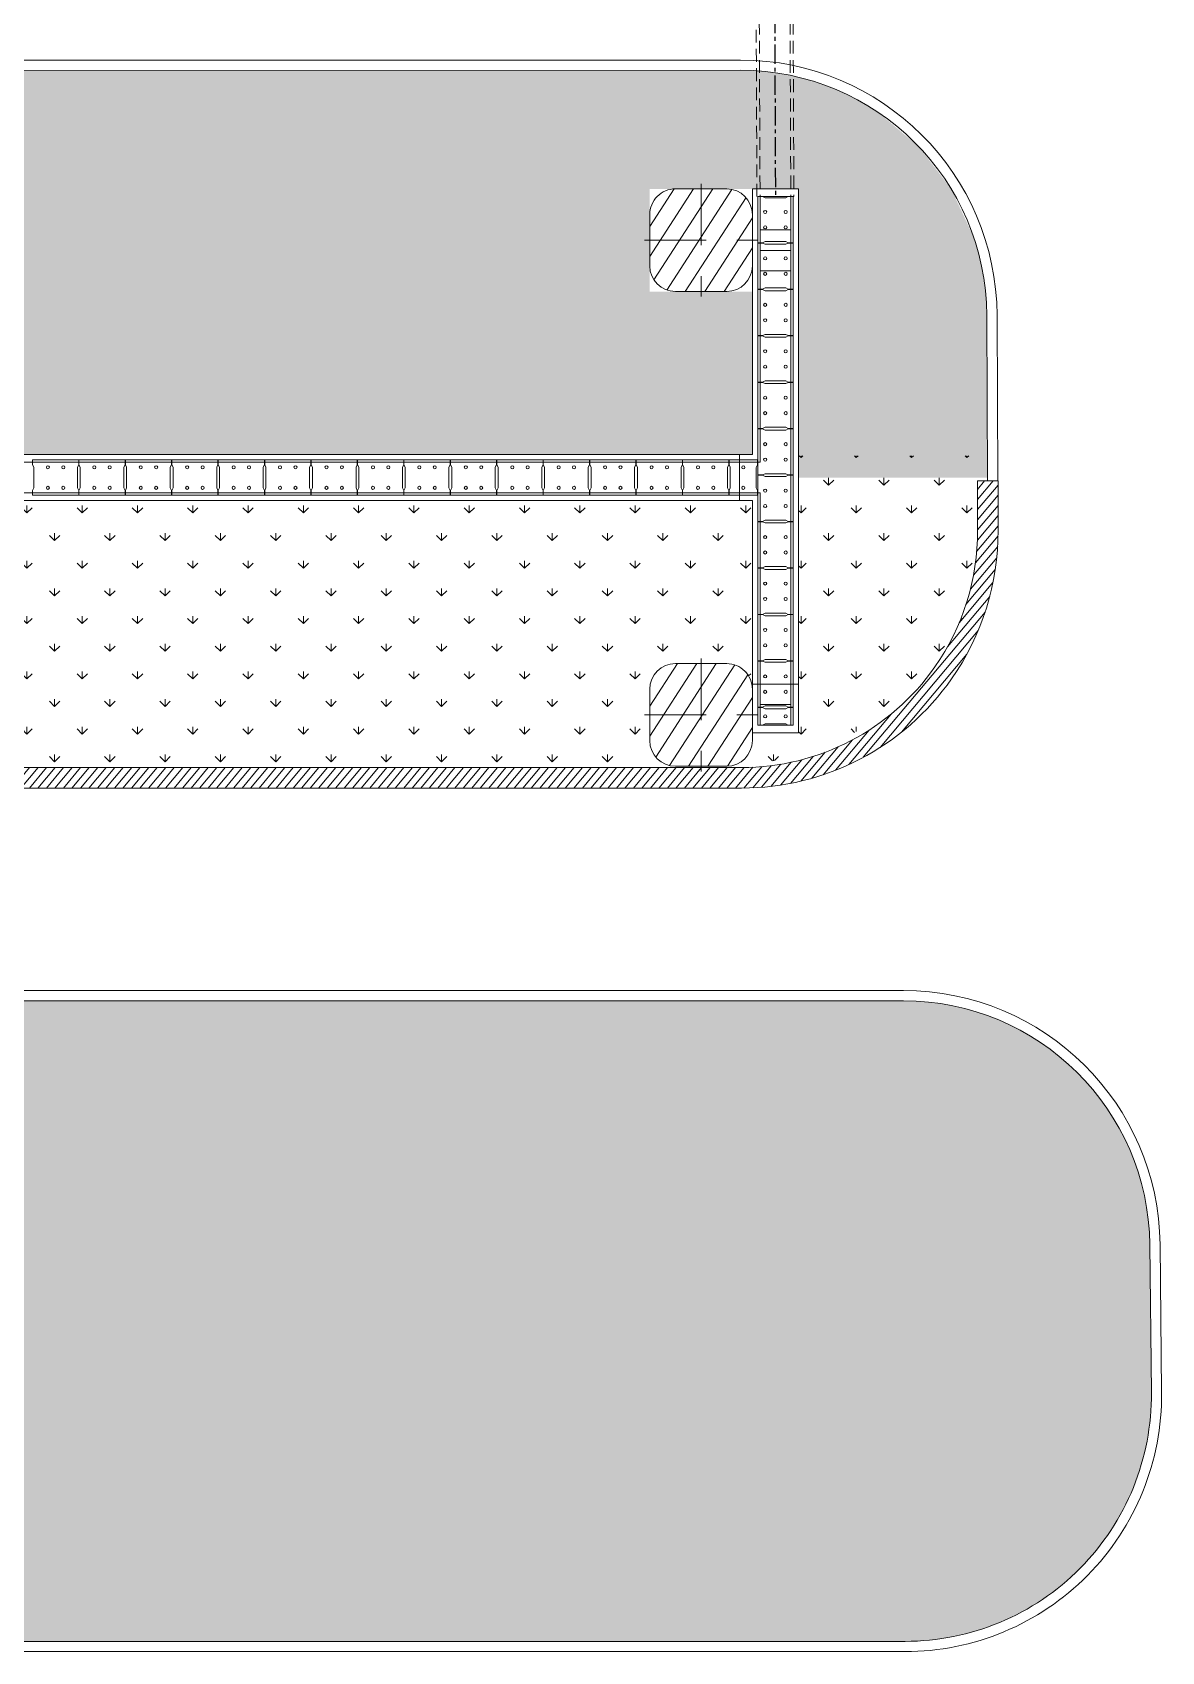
# Model space of a CAD drawing. Header units: millimetres. Extents: x -157642 to 241542, y -22875 to 31024.
# Drawn here: x 130719 to 152727, y -22875 to 8674 of the extents above; entities that cross this region are included whole.
import ezdxf

# ---------------------------------------------------------------- set-up
doc = ezdxf.new("R2010")
doc.units = ezdxf.units.MM
doc.header["$LTSCALE"] = 100
doc.header["$MEASUREMENT"] = 0
for name, pattern in [('Center', [29.999999120608162, 12.00000007375544, -5.999999682284241, 5.999999682284241, -5.999999682284241]), ('CENTERX2', [4, 2.5, -0.5, 0.5, -0.5]), ('DASHED2', [0.375, 0.25, -0.125])]:
    doc.linetypes.add(name, pattern=pattern)
for name, color, linetype, lineweight in [('2.Crash Barrier', 4, 'Continuous', 15), ('3.Curb', 6, 'Continuous', 15), ('ARC_HATCH', 8, 'Continuous', 0), ('AXIS', 10, 'Center', 5), ('CON-VIEW', 90, 'Continuous', 5), ('HATCH', 8, 'Continuous', 9), ('L1-DRAINAGE-LONG_DITCH', 35, 'Continuous', 9), ('pipe', 23, 'DASHED2', 0), ('TAN CANG-profile- REVISE1$0$8', 17, 'Continuous', 0), ('trench cover', 74, 'Continuous', 0)]:
    doc.layers.add(name, color=color, linetype=linetype, lineweight=lineweight)
doc.layers.add('L1-DRAINAGE-TRANS_PIPE', color=230, linetype='CENTERX2')
pattern_1 = [(89.99999998848193, (-68750.00000193057, -4999.999999885054), (-538.8153670916832, 538.815367308317), [142.8749999999999, -934.7557343999996]), (44.99999998848195, (-68750.00000193057, -4999.999999885054), (-538.8153671558324, 538.8153673724662), [142.8749999999999, -619.1249999999995]), (134.9999999884819, (-68750.00000193057, -4999.999999885054), (-538.8153673724662, -538.8153671558323), [142.875, -619.1249999999999])]
pattern_2 = [(57.08186879558362, (-987073.7419077528, -5727.854008890004), (-266.524719479814, 172.5422380352315), [])]

msp = doc.modelspace()

# ---------------------------------------------------------------- hatches: boundary and pattern name
at = {"layer": 'ARC_HATCH', "ltscale": 0.8}
h = msp.add_hatch(dxfattribs=at)
h.set_pattern_fill('ANSI31', color=256, scale=40, angle=-5.834978587051761)
h.set_pattern_definition([(49.99999998848195, (-68750.0087810888, -76351.23036596815), (-97.2876442596995, 81.63402644974802), [])])
edge = h.paths.add_edge_path()
edge.add_arc((144540.2902609095, -1049.985293455306), 4599.999999993033, 324.9762667900752, 360.2781614727991)
edge.add_line((149140.2360514022, -1027.653147039484), (149138.5873711677, -65.82528430748062))
edge.add_line((149138.5873711682, -65.82528410655505), (149538.5867834635, -65.1396403395338))
edge.add_line((149538.586783453, -65.13964040392602), (149540.2344093838, -1026.352450860883))
edge.add_arc((144540.2902608647, -1049.985293689475), 4999.999999972361, -35.02373320532479, 0.27081343941461, ccw=False)
edge.add_arc((144540.290260603, -1049.985293153921), 5000.000000382538, 269.99999998805674, 324.97626679144736, ccw=False)
edge.add_line((144540.2902596098, -6049.985293704143), (144540.4725045873, -6050.000043256368))
edge.add_line((144540.4725045857, -6050.000043180218), (75249.99999816116, -6050.007404960641))
edge.add_line((75249.99999810482, -6050.007404957432), (75249.99999818613, -5649.992651936365))
edge.add_line((75249.99999823986, -5649.99265194287), (144540.2902599956, -5649.985293657912))
edge.add_arc((144540.2902607924, -1049.98529343291), 4600.00000015466, 269.9999999895704, 324.9762667906693)
at = {"layer": 'HATCH', "ltscale": 0.5}
h = msp.add_hatch(dxfattribs=at)
h.set_pattern_fill('ANSI31', color=256, scale=100, angle=1.000000155668661, style=0)
h.set_pattern_definition(pattern_2)
edge = h.paths.add_edge_path()
edge.add_line((143250.5154611197, 3625.138875363991), (144250.5154611631, 3625.138878115322))
edge.add_arc((144250.5154598597, 4125.138877880512), 499.9999997651903, 270.000000149357, 360.000000149357)
edge.add_line((144750.5154596249, 4125.138879183898), (144750.5154571526, 5125.138879416758))
edge.add_arc((144250.5154570138, 5125.138878063502), 500.0000001388253, 1.550716410373485e-07, 90.00000015507331)
edge.add_line((144250.5154556605, 5625.138878202342), (143250.515455617, 5625.138875451012))
edge.add_arc((143250.5154569703, 5125.138875312186), 500.0000001388253, 90.00000015507331, 180.0000001550733)
edge.add_line((142750.5154568314, 5125.138873958917), (142750.5154596276, 4125.138874149576))
edge.add_arc((143250.5154597664, 4125.138875502831), 500.0000001388253, 180.0000001550716, 270.0000001550733)
h = msp.add_hatch(dxfattribs=at)
h.set_pattern_fill('ANSI31', color=256, scale=100, angle=1.000000155668661, style=0)
h.set_pattern_definition(pattern_2)
edge = h.paths.add_edge_path()
edge.add_line((143250.5154857828, -5624.576855315667), (144250.5154857815, -5624.57685279852))
edge.add_arc((144250.5154846176, -5124.576852938677), 499.9999998598432, 270.0000001333755, 360.0000001333763)
edge.add_line((144750.5154844774, -5124.576851774749), (144750.5154820773, -4124.576851798469))
edge.add_arc((144250.5154818438, -4124.576853012237), 500.0000002335, 1.390875642846991e-07, 90.00000013908841)
edge.add_line((144250.51548063, -3624.57685277873), (143250.5154807485, -3624.576855318286))
edge.add_arc((143250.5154821267, -4124.576855643958), 500.0000003256719, 90.00000015792811, 180.0000001579281)
edge.add_line((142750.515481801, -4124.576857022141), (142750.5154844526, -5124.576856318337))
edge.add_arc((143250.5154846163, -5124.576855151921), 500.0000001637382, 180.0000001336614, 270.0000001336623)
at = {"layer": 'TAN CANG-profile- REVISE1$0$8'}
h = msp.add_hatch(dxfattribs=at)
h.set_pattern_fill('GRASS', color=256, scale=30, angle=-10.83497858705176)
h.set_pattern_definition([(89.99999998848193, (-68749.99917274603, -61757.91730598077), (-538.8153670916832, 538.815367308317), [142.8749999999999, -934.7557343999997]), (44.99999998848195, (-68749.99917274603, -61757.91730598077), (-538.8153671558324, 538.8153673724662), [142.8749999999999, -619.1249999999995]), (134.9999999884819, (-68749.99917274603, -61757.91730598077), (-538.8153673724662, -538.8153671558323), [142.875, -619.1249999999999])])
h.paths.add_polyline_path([(82140.24832737632, 5616.338404879236), (82275.81931018346, 5811.200284662496), (82530.44778601779, 6124.212291022865), (82805.074446632, 6415.217512270217), (83056.6527995916, 6647.88702935043), (83359.76040012838, 6892.67631964969), (83681.34768114361, 7116.412400824454), (84082.17967564549, 7350.993898864093), (84501.44712846173, 7550.679103885297), (84784.65135064616, 7661.875320553052), (85153.65590042516, 7780.416377674861), (85451.57917194319, 7855.615492213314), (85861.09324866097, 7932.772821203966), (144520.4520831293, 7935.003396687142), (144974.3386004081, 7913.495527497682), (145301.935289314, 7870.959902422488), (145624.3411490181, 7806.344634422945), (146041.7716315122, 7687.539709134508), (146450.5993032319, 7529.833514763435), (146910.897778696, 7297.426903428452), (147213.6611034956, 7108.242032002396), (148005.8811279767, 6435.273761317003), (148624.6886164569, 5624.027824543475), (149059.7547138021, 4695.366099938939), (149210.727006308, 4155.454908017215), (149309.1146443383, 3464.71693837682), (149320.3984809438, 3157.690923233618), (149335.3240053377, -0.06706745980773121), (145650.5165957751, -0.06706728872086387), (145650.5168999444, 5624.956661228993), (142750.5162973313, 5624.956661413773), (142750.5162970668, 3624.961085507122), (144750.5163014585, 3624.961090671393), (144750.5163011714, 450.1032338309742), (128200.5163775288, 450.1032365854771), (128200.5163794404, 5549.822172158281), (84600.51628567529, 5550.822183298194), (84600.51602102438, 4975.543061698962), (83900.29825211281, 4999.822178944189), (83900.29825233837, 5616.338404701557)])
h = msp.add_hatch(dxfattribs=at)
h.set_pattern_fill('GRASS', color=256, scale=30, angle=-10.83497858705176)
h.set_pattern_definition(pattern_1)
edge = h.paths.add_edge_path()
edge.add_line((144750.5154717924, -449.7189770335681), (144500.515468833, -449.7189768574171))
edge.add_line((144500.515468746, -449.7189767763048), (128400.5155371167, -449.7189649293432))
edge.add_line((128400.5155371308, -449.7189650154469), (128400.5155333278, -5624.576864510374))
edge.add_line((128400.5155333698, -5624.576864404633), (128400.3278511698, -5599.709368538155))
edge.add_line((128400.3278511169, -5599.709368655123), (144544.2404143491, -5584.561709262998))
edge.add_arc((144309.4645782225, -542.1375405849976), 5047.886804401376, 272.6657727214862, 355.230260277299)
edge.add_line((149339.8701164941, -961.8771146093786), (149337.4496230133, 423.3103558211005))
edge.add_line((149337.4496229682, 423.3103559074807), (145650.5157782428, 423.366549793951))
edge.add_line((145650.5157782176, 423.3665496869071), (145650.515730808, -449.719029674161))
edge.add_line((145650.515730839, -449.7190296156477), (145650.5155371858, -4024.576897560772))
edge.add_line((145650.515537114, -4024.576897643739), (145650.5154747803, -4974.576901117653))
edge.add_line((145650.5154747867, -4974.576901143533), (144750.5154839378, -4974.576842238515))
edge.add_line((144750.5154839918, -4974.576842129391), (144750.515484317, -5124.576851810416))
edge.add_arc((144250.5154846176, -5124.576852938655), 499.9999996740584, -89.99999986564751, 1.2375767255434766e-07, ccw=False)
edge.add_line((144250.5154857815, -5624.57685279852), (143250.5154855454, -5624.576855262676))
edge.add_arc((143250.5154843124, -5124.576855154432), 500.0000000608459, 180.0000001424395, 270.00000014243943, ccw=False)
edge.add_line((142750.5154843355, -5124.576856295927), (142750.5154818325, -4124.576856882159))
edge.add_arc((143250.5154819398, -4124.5768556689), 500.0000001751858, 90.00000016864419, 180.0000001399317, ccw=False)
edge.add_line((143250.5154804694, -3624.576855507636), (144250.5154806349, -3624.576852792918))
edge.add_arc((144250.5154818662, -4124.576852895145), 500.0000000608459, 1.4243937584978994e-07, 90.00000014243938, ccw=False)
edge.add_line((144750.5154819603, -4124.576851776059), (144750.5154717503, -449.7189770406767))
h = msp.add_hatch(dxfattribs=at)
h.set_pattern_fill('GRASS', color=256, scale=30, angle=-10.83497858705176)
h.set_pattern_definition(pattern_1)
h.paths.add_polyline_path([(-77598.75824809691, -10796.474508532), (-72613.5713528801, -10796.47450982284), (-72613.57135316957, -13827.13443029026), (-77598.75824880996, -13827.13442867562)])
edge = h.paths.add_edge_path()
edge.add_line((-114415.321996166, -10194.86634151106), (147697.2047811959, -10194.86555834475))
edge.add_arc((147697.2047959934, -14994.86555847387), 4800.000000073172, 0.5951647079181726, 90.00000017675109, ccw=False)
edge.add_line((152496.9458338645, -14945.00605303701), (152526.8631510924, -17825.00604162505))
edge.add_arc((147727.1221132812, -17874.86554752663), 4800.000000084824, -89.99999982164121, 0.5951647141616263, ccw=False)
edge.add_line((147727.1221281337, -22674.86554775924), (-114407.2272042588, -22674.86633084787))
edge.add_arc((-114407.2272186781, -17874.86633066025), 4799.999999996352, 180.1610397759896, 270.00000017251097, ccw=False)
edge.add_line((-119207.2082589358, -17888.35754974652), (-119215.3030221014, -15008.35756010262))
edge.add_arc((-114415.3219817818, -14994.86634165402), 4800.000000009277, 90.00000017113518, 180.1610397705218, ccw=False)

# ---------------------------------------------------------------- linework, layer by layer
at = {"layer": '2.Crash Barrier', "ltscale": 0.8, "flags": 128}
msp.add_lwpolyline([(144540.4812696155, -5649.985289844, 0.2445781926487434), (148307.3051999585, -3689.997506239815, 0.1552634649909305), (149140.2448163417, -1027.653146483688), (149138.5961360629, -65.82528378492862), (149538.5955484201, -65.13964033886441), (149540.2431743165, -1026.352450870807, -0.15523063038151), (148634.8709542174, -3919.563785637423, -0.2445781926519454), (144540.4971168273, -6049.985289680553), (144540.4812695077, -6049.985304292)], format="xyb", dxfattribs=at)
msp.add_lwpolyline([(144540.4812695975, -6050.000042880973), (75249.99999810482, -6050.007404957432), (75249.99999823986, -5649.99265194287), (144540.4812696155, -5649.985289844)], dxfattribs=at)
at = {"layer": '3.Curb', "flags": 128}
for points in [[(85861.09240821272, 8132.950610979911), (144520.4435142737, 8135.181186574089, -0.4128298550482989), (149520.3954062758, 3158.814026555498), (149535.436757724, -65.14505472779274)], [(85861.09240826021, 7932.950611261636), (144520.4512427286, 7935.181186744798, -0.4128298550473561), (149320.3976404259, 3157.868713313685), (149335.4361440192, -65.48787814070238)]]:
    msp.add_lwpolyline(points, format="xyb", dxfattribs=at)
for points in [[(-114415.3219966819, -9994.866341703135), (147697.2047806249, -9994.865558433346, -0.4111743727699479), (152696.9350438858, -14942.9285737559), (152726.8523609843, -17822.92856252966, -0.4172592973770318), (147727.1221287666, -22874.86554758956), (-114407.2272035439, -22874.86633065595, -0.4133905752127254), (-119407.2074690266, -17888.91968373842), (-119415.3022319957, -15008.91969402968, -0.4150370287250716)], [(-114415.321996166, -10194.86634151106), (147697.2047812131, -10194.86555849786, -0.4111743727662955), (152496.9458339816, -14945.00605305942), (152526.8631510801, -17825.00604183319, -0.4172592973756826), (147727.1221281337, -22674.86554775924), (-114407.2272041768, -22674.86633082562, -0.4133905752052807), (-119207.2082590529, -17888.35754972411), (-119215.3030220221, -15008.35756001539, -0.4150370287228317)]]:
    msp.add_lwpolyline(points, format="xyb", close=True, dxfattribs=at)
at = {"layer": 'AXIS'}
for p, q in [((143750.5154554618, 5725.138876836514), (143750.5154613906, 3525.13887647324)), ((142650.5154582197, 4625.138873877251), (144850.5154583711, 4625.138879968072)), ((143750.5154804314, -3524.576854144543), (143750.5154859815, -5724.576853949853)), ((142650.515483117, -4624.576856847227), (144850.5154832959, -4624.57685124717))]:
    msp.add_line(p, q, dxfattribs=at)
at = {"layer": 'CON-VIEW', "flags": 128}
for points in [[(143250.5154611197, 3625.138875363991), (144250.5154611631, 3625.138878115322, 0.414213562373095), (144750.5154596249, 4125.138879183898), (144750.5154571526, 5125.138879416758, 0.414213562373095), (144250.5154556605, 5625.138878202342), (143250.515455617, 5625.138875451012, 0.414213562373095), (142750.5154568314, 5125.138873958917), (142750.5154596276, 4125.138874149576, 0.414213562373095)], [(143250.5154857828, -5624.576855315667), (144250.5154857815, -5624.57685279852, 0.414213562373095), (144750.5154844774, -5124.576851774749), (144750.5154820773, -4124.576851798469, 0.414213562373095), (144250.51548063, -3624.57685277873), (143250.5154807485, -3624.576855318286, 0.414213562373095), (142750.515481801, -4124.576857022141), (142750.5154844526, -5124.576856318337, 0.414213562373095)]]:
    msp.add_lwpolyline(points, format="xyb", close=True, dxfattribs=at)
at = {"layer": 'L1-DRAINAGE-LONG_DITCH', "ltscale": 0.011}
for p, q in [((144750.5155003825, 5625.134460326182), (144750.5154118972, 4025.138887614463)), ((144750.5154624368, 5625.134499873951), (145650.5154704218, 5625.134451406266)), ((145650.5154205399, 4025.138838778148), (145650.515507872, 5625.134463172755)), ((144750.5154574147, 4975.138888262867), (144750.5154697037, 450.2810236353689)), ((144500.5154700255, 450.2810237335216), (118950.5154963025, 450.2810420648602)), ((144750.5154697037, 450.2810236353689), (144500.5154700255, 450.2810237335216)), ((144500.5154693762, -449.7189766541851), (118950.5154979675, -449.7189582802675)), ((144750.5154721163, -449.7189766100491), (144500.5154693039, -449.7189763976057)), ((144750.5154721163, -449.7189766100491), (144750.5154841263, -4974.576841426882)), ((144750.5155286175, -4024.576841067537), (144900.5155280603, -4024.576850766534)), ((144750.5154668728, -4974.576841523158), (144750.5155286175, -4024.576841067537)), ((145500.5155279662, -4024.576890456679), (145650.5155370893, -4024.576900309228)), ((145650.5155370893, -4024.576900309228), (145650.5154747867, -4974.576901143533)), ((144750.5154668728, -4974.576841523158), (145650.5154747867, -4974.576901143533))]:
    msp.add_line(p, q, dxfattribs=at)
at = {"layer": 'L1-DRAINAGE-LONG_DITCH', "ltscale": 2}
for p, q in [((144900.5154917293, 5475.134491901743), (144900.5154113747, 4025.138879365273)), ((144900.5154916844, 5475.134491667573), (145500.5155001566, 5475.134459319524)), ((145500.5154203151, 4025.138846927613), (145500.5155002737, 5475.134459297115)), ((144900.5154558026, 4825.138879894177), (144900.5154335749, 4425.1388798751)), ((144900.5154579997, 4825.138879959151), (144900.5154704076, 300.2810235622892)), ((144900.5154558026, 4825.138879894177), (145500.5154577007, 4825.138848076138)), ((145500.5154578716, 4825.138858481499), (145500.5154839231, -4824.576878193693)), ((144900.5154335749, 4425.1388798751), (145500.515458725, 4425.138846519709)), ((144900.5154113747, 4025.138879365273), (145500.5154203151, 4025.138846927613)), ((144500.5154699172, 300.2810236688965), (118950.5154965455, 300.2810419330344)), ((144900.5154704076, 300.2810235622892), (144500.5154699172, 300.2810236688965)), ((144500.5154694845, -299.71897658956), (118950.5154976523, -299.7189578918478)), ((144900.5154720101, -299.7189768429816), (144500.5154694845, -299.71897658956)), ((144900.5154720101, -299.7189768429816), (144900.5154839114, -4824.576851106089)), ((144900.515502258, -4424.57685107243), (144900.5155280603, -4024.576850766534)), ((144900.5155280603, -4024.576850766534), (145500.5155369441, -4024.576890475772)), ((145500.5155369441, -4024.576890475772), (145500.5155108353, -4424.576890480253)), ((144900.5154762662, -4824.576851099337), (144900.515502258, -4424.57685107243)), ((144900.515502258, -4424.57685107243), (145500.5154827754, -4424.576889964708)), ((144900.5154762662, -4824.576851099337), (145500.5154836379, -4824.576891732882))]:
    msp.add_line(p, q, dxfattribs=at)
for points in [[(145501.4723827835, 4825.138859267929), (145497.8337854106, 4425.138858268867)], [(144500.5154699084, 450.2810237559315), (144500.5154693039, -449.7189763976057)], [(145500.5154839043, -4824.865652098131), (145500.1200537257, -4424.57687618873)]]:
    msp.add_lwpolyline(points, dxfattribs=at)
at = {"layer": 'L1-DRAINAGE-LONG_DITCH', "ltscale": 0.011, "flags": 128}
msp.add_lwpolyline([(145650.5155371678, -4024.576887215953), (145650.5157310085, -449.7189767294331), (145650.5157310085, -449.7189767294331), (145650.515973308, 4025.138849743074)], dxfattribs=at)
at = {"layer": 'L1-DRAINAGE-TRANS_PIPE', "ltscale": 1.5}
msp.add_line((145169.6629948168, 12634.71636514996), (145200.5154958981, 5475.134475376457), dxfattribs=at)
at = {"layer": 'pipe', "ltscale": 10}
for p, q in [((144869.6614632044, 12634.42540880598), (144900.5127104847, 5475.13447487801)), ((145469.6645264014, 12635.00732198467), (145500.5182811944, 5475.134475897328))]:
    msp.add_line(p, q, dxfattribs=at)
msp.add_lwpolyline([(145529.6648328066, 12635.06551343184), (145560.5188383886, 5475.134476072752), (144840.5121534524, 5475.134474914332), (144809.6611570335, 12634.36721731399)], close=True, dxfattribs=at)
at = {"layer": 'trench cover'}
for points in [[(144855.5152171152, 4575.134475911735), (144950.5152170648, 4575.134475957806), (145000.5152171674, 4600.134475839513), (145400.5152171894, 4600.134475822546), (145450.5152171688, 4575.134475861225), (145545.5152171184, 4575.134475907296), (145545.5152173266, 5475.134475893894), (145450.5152173322, 5475.134475613668), (145400.5152172743, 5450.134475966115), (145000.5152172524, 5450.134475983083), (144950.5152172729, 5475.134475944404), (144855.5152173233, 5475.134475898332)], [(144855.5152169208, 3670.134475887273), (144950.5152170323, 3670.134476145104), (145000.515216973, 3695.134475815052), (145400.515216995, 3695.134475798084), (145450.5152169744, 3670.134475836778), (145545.5152170411, 3670.134475860439), (145545.5152172493, 4570.134475847022), (145450.5152171827, 4570.13447582339), (145400.515217197, 4545.134475919258), (145000.515217058, 4545.13447595865), (144950.5152170785, 4570.134475919942), (144855.5152171289, 4570.134475873885)], [(144855.5152167265, 2765.13447586284), (144950.5152168379, 2765.134476120656), (145000.5152167787, 2790.134475790619), (145400.5152168006, 2790.134475773622), (145450.5152168249, 2765.1344760465), (145545.5152168467, 2765.134475835992), (145545.5152170998, 3665.134476056744), (145450.5152169883, 3665.134475798928), (145400.5152170475, 3640.13447612898), (145000.5152170255, 3640.134476145948), (144950.5152170012, 3665.134475873085), (144855.5152169794, 3665.134476083593)], [(144855.515216532, 1860.134475838378), (144950.5152165988, 1860.13447586204), (145000.5152165843, 1885.134475766157), (145400.5152166062, 1885.134475749175), (145450.5152165856, 1860.134475787869), (145545.5152166523, 1860.13447581153), (145545.5152168606, 2760.134475798128), (145450.515216749, 2760.134475540297), (145400.5152168083, 2735.134475870349), (145000.5152167863, 2735.134475887317), (144950.5152168069, 2760.134475848638), (144855.5152167402, 2760.134475824976)], [(144855.5152162205, 955.1344758363266), (144950.5152163319, 955.1344760941574), (145000.5152162728, 980.1344757641054), (145400.5152164119, 980.134475724728), (145450.5152163913, 955.134475763407), (145545.5152163408, 955.1344758094783), (145545.5152165492, 1855.134475796076), (145450.5152165996, 1855.134475750005), (145400.5152164969, 1830.134475868297), (145000.5152164748, 1830.134475885279), (144950.5152164954, 1855.134475846586), (144855.5152164288, 1855.134475822924)], [(144855.5152161432, 50.13447578946943), (144950.5152161376, 50.13447606969567), (145000.5152162403, 75.13447595140315), (145400.5152162175, 75.1344757002662), (145450.5152162417, 50.13447597312916), (145545.5152161465, 50.1344757850311), (145545.5152163996, 950.1344760057837), (145450.5152164052, 950.134475725572), (145400.5152163473, 925.1344760780048), (145000.5152163253, 925.1344760950014), (144950.5152163011, 950.1344758221239), (144855.5152163963, 950.1344760102365)], [(131621.3311574543, 345.1107303288736), (131621.3311574555, 250.1107301451266), (131596.3311574719, 200.1107300486328), (131596.331157522, -199.889269622101), (131621.3311574038, -249.8892697247938), (131621.331157405, -344.8892699085409), (130721.3311575579, -344.8892696056428), (130721.3311576289, -249.8892696784751), (130746.3311574507, -199.8892697937408), (130746.3311575624, 200.110730088767), (130721.3311574018, 250.1107300020958), (130721.3311575175, 345.1107301634329)], [(132526.3311573617, 345.1107301568991), (132526.3311572906, 250.1107302297314), (132501.331157424, 200.1107301108277), (132501.3311573124, -199.8892697716801), (132526.331157473, -249.8892696850235), (132526.3311573572, -344.8892698463605), (131626.3311574204, -344.8892700117867), (131626.3311574192, -249.8892698280542), (131651.3311574478, -199.8892694973765), (131651.3311573975, 200.1107301733573), (131626.3311574711, 250.1107300418807), (131626.3311574698, 345.1107302256278)], [(133431.3311574309, 345.110730196684), (133431.3311575493, 250.110729990527), (133406.3311574485, 200.1107299164287), (133406.3311573816, -199.8892697318952), (133431.3311573804, -249.889269856998), (133431.3311573818, -344.889270040745), (132531.3311574897, -344.8892699720163), (132531.3311574885, -249.8892697882693), (132556.3311574274, -199.8892699259304), (132556.331157701, 200.1107301683223), (132531.3311575403, 250.1107300816657), (132531.3311574942, 345.1107300312433)], [(134336.3311575725, 345.1107299798896), (134336.3311576186, 250.110730030312), (134311.3311576347, 200.1107299337891), (134311.3311573613, -199.8892701604491), (134336.3311575667, -249.889269839623), (134336.3311574509, -344.8892700009601), (133436.3311576312, -344.8892701888108), (133436.3311576301, -249.8892700050637), (133461.3311576586, -199.8892696744006), (133461.3311575636, 200.1107297621784), (133436.3311575647, 250.1107298872666), (133436.3311575635, 345.1107300710282)], [(135241.3311575694, 345.1107302762248), (135241.3311574537, 250.1107301149023), (135216.3311576318, 200.1107302301534), (135216.3311573584, -199.8892698640848), (135241.3311574742, -249.8892700115975), (135241.3311575202, -344.8892699611752), (134341.3311575112, -344.8892698700365), (134341.3311575099, -249.8892696862895), (134366.3311574489, -199.8892698239652), (134366.3311574433, 200.1107300809381), (134341.3311576787, 250.110730161221), (134341.3311573986, 345.1107301556185)], [(136146.3311575492, 345.1107298476709), (136146.3311577123, 250.1107298756979), (136121.3311576115, 200.1107298015995), (136121.3311575446, -199.8892698467243), (136146.3311575883, -249.8892697376432), (136146.3311575894, -344.8892699213902), (135246.3311575805, -344.8892698302661), (135246.3311573724, -249.8892700924334), (135271.3311574734, -199.8892700183496), (135271.3311575849, 200.1107298641437), (135246.3311576585, 250.1107297326671), (135246.3311576572, 345.1107299164141)], [(137051.3311575013, 345.1107299098658), (137051.3311575025, 250.1107297261333), (137026.3311575637, 200.1107298637944), (137026.3311574968, -199.889269784544), (137051.3311574956, -249.8892699096323), (137051.3311573798, -344.8892700709694), (136151.3311576049, -344.8892700246506), (136151.3311573695, -249.8892697960837), (136176.3311575874, -199.8892697443953), (136176.3311575372, 200.1107299263385), (136151.3311575383, 250.1107300514414), (136151.3311575371, 345.1107302351738)], [(137956.3311574536, 345.1107299720607), (137956.3311575718, 250.1107297659182), (137931.3311577053, 200.110729647), (137931.3311575212, -199.8892699789285), (137956.3311575201, -249.8892701040168), (137956.3311576385, -344.8892703101737), (137056.3311576294, -344.8892702190351), (137056.3311576282, -249.8892700352881), (137081.3311576118, -199.8892699387943), (137081.3311576064, 200.1107299661235), (137056.3311576351, 250.1107296004775), (137056.3311575167, 345.1107298066345)], [(138861.3311574056, 345.110730034241), (138861.3311576411, 250.1107298056886), (138836.3311575851, 200.1107299657597), (138836.3311574287, -199.889270150903), (138861.331157517, -249.8892698076525), (138861.3311575183, -344.8892699913995), (137961.3311574645, -344.8892701344303), (137961.3311574633, -249.8892699506832), (137986.331157447, -199.8892698541895), (137986.3311575138, 200.1107297941344), (137961.3311576321, 250.1107298968273), (137961.3311576309, 345.1107300805743)], [(139766.331157592, 345.110730051616), (139766.3311575933, 250.1107298678835), (139741.3311576095, 200.1107297713752), (139741.3311575428, -199.8892698769487), (139766.3311576586, -249.8892700244469), (139766.3311575428, -344.889270185784), (138866.3311577679, -344.8892701394652), (138866.3311575325, -249.8892699109128), (138891.3311577056, -199.8892700933939), (138891.331157745, 200.1107300456788), (138866.3311577013, 250.1107299366122), (138866.3311575382, 345.1107299085852)], [(140671.3311575716, 345.1107296230621), (140671.3311577797, 250.1107298852585), (140646.3311576789, 200.1107298111601), (140646.3311576843, -199.8892700937431), (140671.331157566, -249.8892701964214), (140671.3311576843, -344.8892704025784), (139771.3311577202, -344.8892700772849), (139771.3311576741, -249.8892701277073), (139796.3311576578, -199.889270031199), (139796.3311576798, 200.1107293829555), (139771.3311578429, 250.1107297198178), (139771.3311577246, 345.1107299259602)], [(141576.3311575687, 345.1107299194264), (141576.331157687, 250.1107297132839), (141551.3311575862, 200.1107296391856), (141551.3311576364, -199.8892700315628), (141576.3311575905, -249.889270390835), (141576.3311575642, -344.8892700838187), (140676.3311575827, -344.8892704834288), (140676.3311574643, -249.8892702772719), (140701.3311575652, -199.8892702031735), (140701.3311576768, 200.1107296793198), (140676.3311577502, 250.1107295478432), (140676.3311576319, 345.1107297539857)], [(142481.3311575932, 345.1107297250419), (142481.3311577115, 250.1107295188995), (142456.3311576106, 200.1107294447866), (142456.3311576609, -199.8892702259473), (142481.3311575425, -249.8892703286401), (142481.3311576609, -344.8892705347826), (141581.3311578138, -344.8892702318844), (141581.3311576507, -249.8892702599114), (141606.3311577067, -199.8892704199825), (141606.3311578631, 200.1107296966948), (141581.3311578196, 250.1107295876282), (141581.3311577012, 345.1107297937706)], [(143386.3311575453, 345.1107297872222), (143386.3311576636, 250.1107295810798), (143361.3311575629, 200.1107295069814), (143361.331157496, -199.8892701413424), (143386.3311575396, -249.8892700322758), (143386.331157658, -344.8892702384182), (142486.3311576041, -344.889270381449), (142486.331157603, -249.8892701977165), (142511.3311575865, -199.8892701012082), (142511.3311576983, 200.110729781285), (142486.3311577718, 250.1107296498085), (142486.3311576534, 345.1107298559509)], [(144291.3311577316, 345.1107298045972), (144291.3311577329, 250.1107296208647), (144266.3311577493, 200.1107295243564), (144266.3311577546, -199.8892703805468), (144291.3311576812, -249.8892702490703), (144291.3311576825, -344.8892704328027), (143391.3311577905, -344.889270364074), (143391.3311576722, -249.8892701579316), (143416.3311577281, -199.8892703180027), (143416.3311577227, 200.1107295869006), (143391.3311577962, 250.110729455424), (143391.3311576778, 345.1107296615664)], [(144850.5154760018, 344.5888284720568), (144850.3064113164, 249.0036861369881), (144825.1955447244, 199.0592731232027), (144824.7522555842, -200.7494668900617), (144849.6412658492, -250.8048080810986), (144851.0239083847, -344.6345377282705), (144295.8938209154, -344.8892703242745), (144295.9786438191, -249.6983446480153), (144321.0232774077, -199.7206864974578), (144321.2016813061, 200.0884658391878), (144296.2463349678, 250.1107674977829), (144296.3311577472, 345.1107297013514)], [(144855.5152161107, -854.8655240232183), (144950.5152160603, -854.8655239771615), (145000.515216163, -829.8655240954395), (145400.515216185, -829.8655241124361), (145450.5152161644, -854.865524073728), (145545.5152162311, -854.8655240500666), (145545.5152164394, 45.13447593651654), (145450.5152163279, 45.13447567870026), (145400.5152163871, 20.13447600875224), (145000.515216248, 20.13447604812973), (144950.5152162686, 45.13447600942163), (144855.515216319, 45.13447596337937)], [(144855.5152158715, -1759.86552428185), (144950.515215983, -1759.865524024019), (145000.5152159238, -1734.865524354071), (145400.5152159458, -1734.865524371038), (145450.5152159252, -1759.865524332359), (145545.5152159919, -1759.865524308698), (145545.5152162, -859.8655243221001), (145450.5152161334, -859.8655243457615), (145400.5152161478, -884.865524249879), (145000.5152161259, -884.8655242329114), (144950.5152161464, -859.8655242715904), (144855.5152161245, -859.8655240610824)], [(144855.515215722, -2664.865524072142), (144950.5152157886, -2664.86552404848), (145000.5152157743, -2639.865524144363), (145400.5152157514, -2639.8655243955), (145450.5152157757, -2664.865524122637), (145545.5152157975, -2664.865524333145), (145545.5152160506, -1764.865524112392), (145450.515215939, -1764.865524370209), (145400.5152159983, -1789.865524040171), (145000.5152159763, -1789.865524023175), (144950.5152159968, -1764.865524061883), (144855.5152159302, -1764.865524085544)], [(144855.5152155276, -3569.865524096589), (144950.5152156391, -3569.865523838773), (145000.5152155799, -3544.86552416881), (145400.5152157189, -3544.865524208202), (145450.5152156984, -3569.865524169494), (145545.515215648, -3569.865524123437), (145545.5152158561, -2669.86552413684), (145450.5152158617, -2669.865524417066), (145400.5152158039, -2694.865524064619), (145000.515215782, -2694.865524047636), (144950.5152158025, -2669.865524086345), (144855.5152157358, -2669.865524109991)], [(144855.5152154502, -4474.865524143446), (144950.5152154446, -4474.86552386322), (145000.5152155025, -4449.865524215667), (145400.5152155245, -4449.865524232649), (145450.5152155039, -4474.865524193956), (145545.5152154535, -4474.865524147885), (145545.5152156617, -3574.865524161287), (145450.5152157121, -3574.865524207358), (145400.5152156095, -3599.865524089066), (145000.5152156323, -3599.865523837929), (144950.5152156081, -3574.865524110777), (144855.5152157033, -3574.865523922679)], [(144855.5152154079, -4824.576851489706), (144950.5152154024, -4824.576851209466), (145000.5152154602, -4799.576851561927), (145400.5152154823, -4799.576851578895), (145450.5152154616, -4824.576851540216), (145545.5152154112, -4824.576851494145), (145545.5152156292, -4479.865523973989), (145450.5152155178, -4479.86552423182), (145400.515215577, -4504.865523901768), (145000.5152154379, -4504.865523862391), (144950.5152154586, -4479.86552390107), (144855.515215509, -4479.865523947141)]]:
    msp.add_lwpolyline(points, close=True, dxfattribs=at)
for centre in [(145000.5152173181, 5175.134475975923), (145400.5152171782, 5175.134475747196), (145000.5152172636, 4875.134476058447), (145400.5152171238, 4875.134475829705), (145000.5152171238, 4270.134475951461), (145400.5152169837, 4270.134475722734), (145000.5152170692, 3970.134476034), (145400.5152170465, 3970.134475782848), (145000.5152169741, 3365.134476161184), (145400.5152168343, 3365.134475932442), (145000.5152168749, 3065.134476009538), (145400.515216852, 3065.134475758401), (145000.5152167348, 2460.134475902567), (145400.5152167121, 2460.134475651415), (145000.5152167976, 2160.134475962681), (145400.5152166575, 2160.134475733939), (145000.5152165854, 1555.134476112275), (145400.5152164006, 1555.134475649378), (145000.5152164861, 1255.134475960644), (145400.5152163461, 1255.134475731888), (145000.515216391, 650.1344760878128), (145400.515216251, 650.1344758590858), (145000.5152162916, 350.1344759361818), (145400.5152161517, 350.1344757074403), (131021.3311574524, 200.1107301768643), (131321.3311575543, 200.1107304512552), (131926.3311573324, 200.1107304956386), (132226.3311574616, 200.1107302792807), (132831.331157474, 200.1107302788441), (133131.3311576032, 200.1107300624863), (133736.3311575707, 200.1107298278803), (134036.3311576276, 200.1107298681018), (134641.3311574507, 200.1107301466545), (134941.3311576247, 200.1107301644515), (135546.3311575922, 200.1107299298601), (135846.3311574872, 200.110729758293), (136451.3311575891, 200.1107302262099), (136751.3311576013, 200.1107300322474), (137356.3311574965, 200.1107300542353), (137656.3311576257, 200.1107298378629), (138261.3311574039, 200.1107298822608), (138561.3311574608, 200.1107299224677), (139166.3311575903, 200.1107298996358), (139466.3311577195, 200.1107296832633), (140071.3311576147, 200.1107297052367), (140371.3311577888, 200.1107297230483), (140976.3311576118, 200.110730001601), (141276.3311576239, 200.1107298076386), (141881.3311577532, 200.1107297848066), (142181.3311578826, 200.1107295684342), (142786.3311575883, 200.1107298694114), (143086.3311577175, 200.110729653039), (143691.3311577298, 200.110729652617), (143991.3311577869, 200.110729692824), (144573.4233167476, 199.3346961259522), (131021.331157458, -199.8892697280244), (131321.3311575872, -199.8892699443968), (131926.3311574102, -199.8892696658295), (132226.3311574223, -199.8892698598065), (132831.3311574345, -199.889269860214), (133131.3311573745, -199.8892697976116), (133736.3311576209, -199.8892698428535), (134036.331157633, -199.889270036816), (134641.3311575283, -199.8892700148426), (134941.3311574681, -199.8892699522257), (135546.3311574805, -199.8892699526477), (135846.3311574926, -199.8892701466102), (136451.3311575049, -199.8892701470322), (136751.331157562, -199.8892701068253), (137356.3311576191, -199.8892698730779), (137656.3311576312, -199.8892700670403), (138261.3311574092, -199.889270022657), (138561.3311574664, -199.8892699824501), (139166.3311577127, -199.889270027692), (139466.3311575629, -199.8892704334139), (140071.3311576201, -199.8892701996665), (140371.3311576323, -199.889270393629), (140976.3311575723, -199.8892701374716), (141276.3311575844, -199.8892703314341), (141881.3311574797, -199.8892703094461), (142181.3311576537, -199.8892702916492), (142786.3311575491, -199.8892702696758), (143086.3311575612, -199.8892704636382), (143691.3311576182, -199.8892702298908), (143991.3311577475, -199.8892704462633), (144573.2449127769, -200.4744559541141), (145000.5152163137, -254.8655239590298), (145400.5152161737, -254.8655241877859), (145000.5152162592, -554.8655238765205), (145400.5152161194, -554.8655241052475), (145000.5152161194, -1159.865523983492), (145400.5152159345, -1159.865524446403), (145000.5152160199, -1459.865524135137), (145400.5152159972, -1459.865524386289), (145000.5152159248, -2064.865524007953), (145400.515215902, -2064.86552425909), (145000.5152159426, -2364.865524181994), (145400.5152158028, -2364.865524410736), (145000.5152158475, -2969.865524054825), (145400.5152157077, -2969.865524283552), (145000.5152157932, -3269.865523972287), (145400.5152156531, -3269.865524201028), (145000.515215698, -3874.865523845088), (145400.5152155581, -3874.865524073844), (145000.5152155987, -4174.865523996748), (145400.5152154588, -4174.865524225475), (145000.5152154715, -4652.221187595074), (145400.5152153316, -4652.221187823801)]:
    msp.add_circle(centre, 30, dxfattribs=at)

doc.saveas('drawing.dxf')
